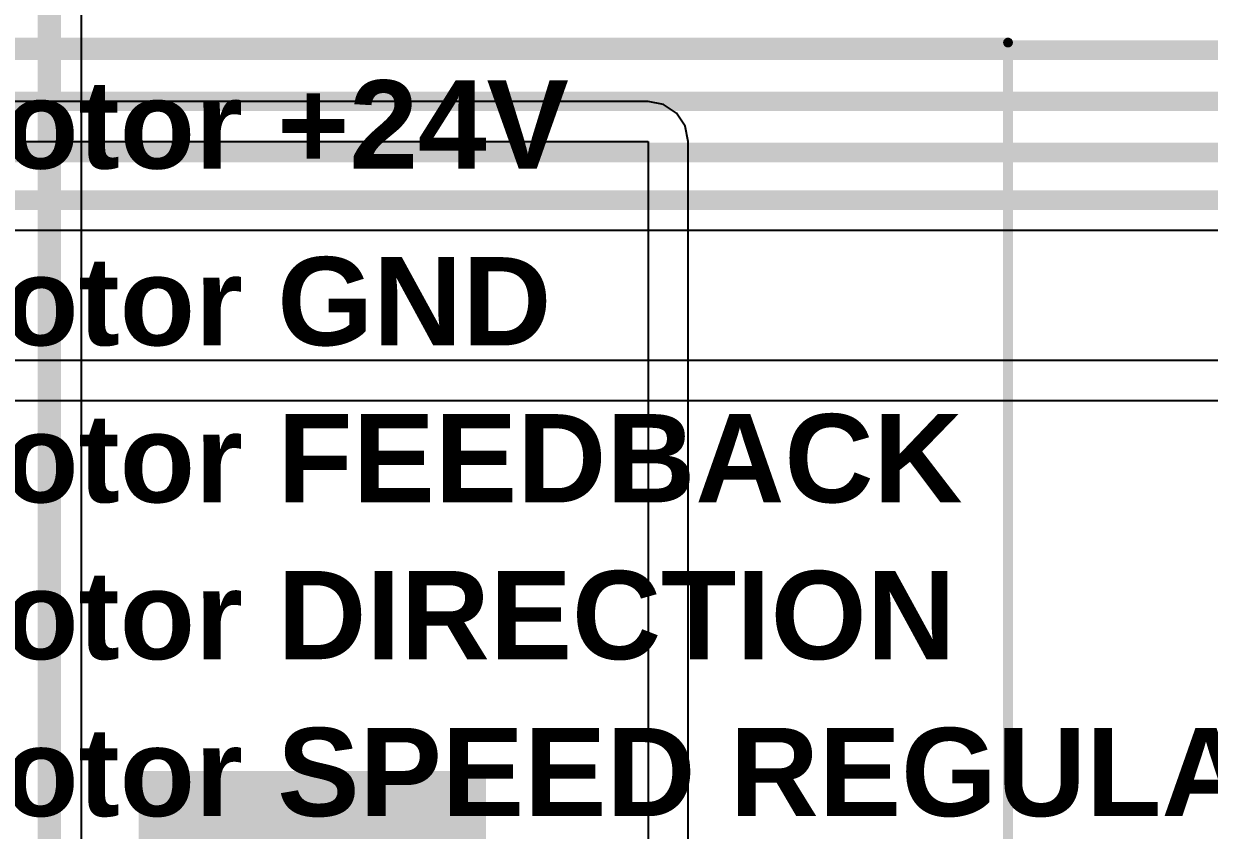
# Model space of a CAD drawing. Header units: inches. Extents: x 0 to 5401, y 0 to 5414.
# Drawn here: x 99.97 to 115.31, y 36.01 to 46.45 of the extents above; entities that cross this region are included whole.
import ezdxf

# ---------------------------------------------------------------- set-up
doc = ezdxf.new("R2010")
doc.units = ezdxf.units.IN
for name, color, linetype in [('Bottom Layer', 5, 'Continuous'), ('Layer 2', 76, 'Continuous'), ('Top Layer', 1, 'Continuous'), ('Top Overlay', 2, 'Continuous')]:
    doc.layers.add(name, color=color, linetype=linetype)
doc.styles.add('Arial_Bold', font='', dxfattribs={"height": 0.2})
doc.styles.get('Arial_Bold').set_extended_font_data('Arial', bold=True)

msp = doc.modelspace()

# ---------------------------------------------------------------- hatches: boundary and pattern name
at = {"layer": 'Layer 2'}
msp.add_hatch(color=76, dxfattribs=at).paths.add_polyline_path([(101.454, 30.936), (105.952, 30.936), (105.952, 36.774), (101.454, 36.774)])

# ---------------------------------------------------------------- linework, layer by layer
at = {"layer": 'Bottom Layer'}
msp.add_line((100.714, 24.122), (100.714, 77.24), dxfattribs=at)
msp.add_lwpolyline([(100.299, 23.951, 0.305, 0.305, 0), (100.299, 77.24, 0.305, 0.305, 0)], format="xyseb", dxfattribs=at)
at = {"layer": 'Layer 2'}
for p, q in [((108.052, 45.444), (34.68, 45.444)), ((108.25, 45.405), (108.052, 45.444)), ((108.418, 45.292), (108.25, 45.405)), ((108.53, 45.124), (108.418, 45.292)), ((108.57, 44.926), (108.53, 45.124)), ((34.68, 44.926), (108.052, 44.926)), ((108.052, 44.926), (108.052, 28.772)), ((108.57, 28.772), (108.57, 44.926))]:
    msp.add_line(p, q, dxfattribs=at)
at = {"layer": 'Top Layer'}
for p, q in [((91.219, 43.777), (133.679, 43.777)), ((144.17, 42.091), (32.776, 42.091)), ((29.642, 41.573), (144.17, 41.573))]:
    msp.add_line(p, q, dxfattribs=at)
for points in [[(92.024, 46.108, 0.254, 0.254, 0), (132.538, 46.108, 0.254, 0.254, 0)], [(91.749, 45.445, 0.254, 0.254, 0), (132.903, 45.445, 0.254, 0.254, 0)], [(91.474, 44.781, 0.254, 0.254, 0), (133.277, 44.781, 0.254, 0.254, 0)], [(91.219, 44.166, 0.254, 0.254, 0), (133.679, 44.166, 0.254, 0.254, 0)]]:
    msp.add_lwpolyline(points, format="xyseb", dxfattribs=at)
at = {"layer": 'Top Overlay'}
for points in [[(91.779, 46.206, 0.127, 0.127, 0), (112.708, 46.206, 0.127, 0.127, 0)], [(112.708, 35.106, 0.127, 0.127, 0), (112.708, 46.206, 0.127, 0.127, 0)]]:
    msp.add_lwpolyline(points, format="xyseb", dxfattribs=at)
msp.add_lwpolyline([(112.677, 46.206, 0.0635, 0.0635, 1), (112.74, 46.206, 0.0635, 0.0635, 1)], format="xyseb", close=True, dxfattribs=at)
msp.add_lwpolyline([(112.677, 46.206, 0.0635, 0.0635, 1), (112.74, 46.206, 0.0635, 0.0635, 1)], format="xyseb", close=True, dxfattribs=at)

# ---------------------------------------------------------------- texts
at = {"layer": 'Top Overlay', "style": 'Arial_Bold'}
for s, p in [('Motor +24V', (98.373, 44.574)), ('Motor GND', (98.373, 42.285)), ('Motor FEEDBACK', (98.373, 40.252)), ('Motor DIRECTION', (98.373, 38.221)), ('Motor SPEED REGULATION', (98.373, 36.189))]:
    msp.add_text(s, height=1.143, dxfattribs=at).set_placement(p)

doc.saveas('drawing.dxf')
